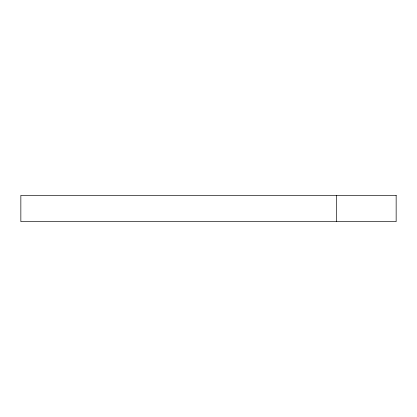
<?xml version="1.0" encoding="UTF-8"?>
<svg xmlns="http://www.w3.org/2000/svg" width="417" height="417" viewBox="0 0 417 417"><rect width="100%" height="100%" fill="white"/><g stroke="black" fill="none" stroke-linecap="round" stroke-linejoin="round"><path stroke-width="0.63" d="M336.451 195.359L336.451 221.641M396.15 195.359L20.85 195.359L20.85 221.641L396.15 221.641L396.15 195.359"/></g></svg>
